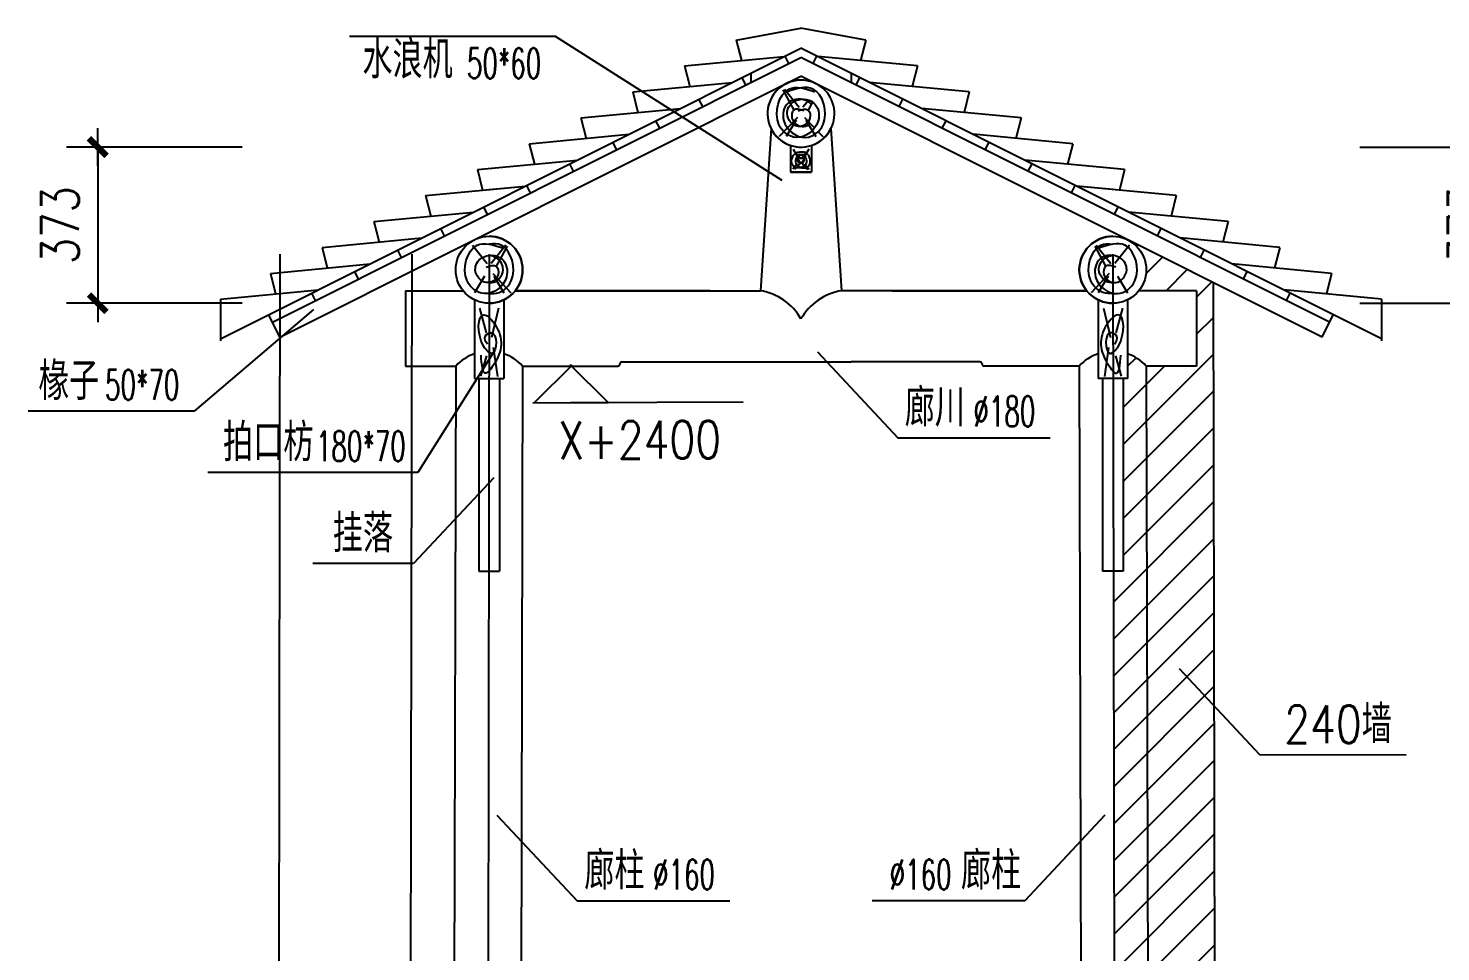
# Model space of a CAD drawing. Extents: x 1035948 to 1665131, y -158296 to 142149.
# Drawn here: x 1194502 to 1197878, y -84263 to -82056 of the extents above; entities that cross this region are included whole.
import ezdxf
from ezdxf.enums import TextEntityAlignment as Align

# ---------------------------------------------------------------- set-up
doc = ezdxf.new("R2010")
doc.units = 0
doc.header["$LTSCALE"] = 200
doc.header["$MEASUREMENT"] = 0
doc.layers.get('0').update_dxf_attribs({"linetype": 'CONTINUOUS'})
doc.layers.get('DEFPOINTS').update_dxf_attribs({"linetype": 'CONTINUOUS'})
for name, color, linetype in [('BALCONY', 6, 'CONTINUOUS'), ('DOTE', 1, 'CONTINUOUS'), ('PUB_DIM', 3, 'CONTINUOUS'), ('PUB_TEXT', 7, 'CONTINUOUS'), ('ROOF', 4, 'CONTINUOUS'), ('WLL1', 7, 'CONTINUOUS')]:
    doc.layers.add(name, color=color, linetype=linetype)
doc.styles.add('_HZTXT', font='txt.shx', dxfattribs={"width": 0.8, "bigfont": 'hztxt.shx'})
doc.styles.add('_SIMPLEX', font='SIMPLEX.shx', dxfattribs={"width": 0.6})
doc.styles.add('DIM_FONT', font='SIMPLEX.shx', dxfattribs={"width": 0.8})
doc.dimstyles.new('DIMN30', dxfattribs={"dimscale": 0.3, "dimtxt": 300, "dimasz": 1, "dimexe": 250, "dimexo": 300, "dimgap": 150, "dimtad": 1, "dimdec": 0, "dimzin": 0, "dimdsep": 46, "dimtxsty": 'DIM_FONT', "dimblk": '_DIMX', "dimcen": 0.09, "dimclrt": 7, "dimadec": 0, "dimazin": 0, "dimtfac": 1, "dimtdec": 0, "dimtix": 1, "dimtmove": 2, "dimatfit": 3, "dimldrblk": '_DIMX', "dimfxl": 0, "dimtolj": 1, "dimtzin": 0, "dimarcsym": 0})

# ---------------------------------------------------------------- blocks, each defined once
blk = doc.blocks.new('_DIMX')
blk.add_line((-150, 0), (150, 0))
at = {"const_width": 50}
blk.add_lwpolyline([(-70, -70), (70, 70)], dxfattribs=at)
blk = doc.blocks.new('*D313')
at = {"color": 0, "linetype": 'ByBlock'}
for p, q in [((1601569.3, -10909.5), (1601149, -10909.5)), ((1601224, -10909.8), (1601224, -11282.4)), ((1601569.3, -11282.7), (1601149, -11282.7))]:
    blk.add_line(p, q, dxfattribs=at)
at = {"layer": 'DEFPOINTS', "color": 0, "linetype": 'ByBlock'}
for p in [(1601659.3, -10909.5), (1601224, -11282.7), (1601659.3, -11282.7)]:
    blk.add_point(p, dxfattribs=at)
at = {"color": 0, "linetype": 'ByBlock', "xscale": 0.3, "yscale": 0.3, "zscale": 0.3}
for p, rotation in [((1601224, -10909.5), 90), ((1601224, -11282.7), 270)]:
    blk.add_blockref('_DIMX', p, dxfattribs=dict(at, rotation=rotation))
at = {"color": 7, "linetype": 'ByBlock', "insert": (1601134, -11096.1), "char_height": 90, "attachment_point": 5, "rotation": 90, "style": 'DIM_FONT'}
blk.add_mtext('\\A1;373', dxfattribs=at)
blk = doc.blocks.new('*D317')
at = {"color": 0, "linetype": 'ByBlock'}
for p, q in [((1604239.7, -10909.5), (1604660.1, -10909.5)), ((1604585.1, -10909.8), (1604585.1, -11282.4)), ((1604239.7, -11282.7), (1604660.1, -11282.7))]:
    blk.add_line(p, q, dxfattribs=at)
at = {"layer": 'DEFPOINTS', "color": 0, "linetype": 'ByBlock'}
for p in [(1604149.7, -10909.5), (1604149.7, -11282.7), (1604585.1, -11282.7)]:
    blk.add_point(p, dxfattribs=at)
at = {"color": 0, "linetype": 'ByBlock', "xscale": 0.3, "yscale": 0.3, "zscale": 0.3}
for p, rotation in [((1604585.1, -10909.5), 90), ((1604585.1, -11282.7), 270)]:
    blk.add_blockref('_DIMX', p, dxfattribs=dict(at, rotation=rotation))
at = {"color": 7, "linetype": 'ByBlock', "insert": (1604495.1, -11096.1), "char_height": 90, "attachment_point": 5, "rotation": 90, "style": 'DIM_FONT'}
blk.add_mtext('\\A1;373', dxfattribs=at)

msp = doc.modelspace()

# ---------------------------------------------------------------- hatches: boundary and pattern name
at = {"layer": 'WLL1'}
h = msp.add_hatch(dxfattribs=at)
h.set_pattern_fill('ANSI31', color=256, scale=500, style=0)
h.set_pattern_definition([(45, (-412830.67, -71428.225), (-44.1941738, 44.1941738), [])])
h.paths.add_polyline_path([(1197334.42495, -82664.33641), (1197130.13971, -82562.03036, -0.2839061949), (1197174.31685, -82633.56163, -0.1704041029), (1197156.76683, -82683.56163), (1197294.31685, -82683.56163), (1197294.31685, -82863.56163), (1197174.31685, -82863.56163), (1197179.86817, -85143.71584), (1197189.86817, -85143.71584), (1197189.86817, -85153.71584, -0.5563410401), (1197217.09465, -85197.55238), (1197189.89723, -85263.64522), (1197338.84709, -85263.63062)])
h.paths.add_polyline_path([(1197098.64496, -85143.71584), (1197099.86356, -85143.71584), (1197179.86817, -85143.71584), (1197174.31685, -82863.56163, 0.1254979979), (1197129.31685, -82834.23521), (1197129.31685, -82893.56163), (1197119.31685, -82893.56163), (1197119.31685, -83353.56163), (1197095.60333, -83353.56163)])

# ---------------------------------------------------------------- linework, layer by layer
at = {"layer": 'BALCONY'}
for p, q in [((1196305.80523, -82203.8278), (1196332.02272, -82251.83075)), ((1196309.44353, -82201.64587), (1196344.40035, -82245.28496)), ((1196367.72602, -82227.98847), (1196353.87078, -82245.28496)), ((1196376.83268, -82232.45148), (1196366.24842, -82251.83075)), ((1196340.76204, -82269.28644), (1196297.0659, -82315.10746)), ((1196337.84598, -82275.83248), (1196313.81295, -82315.10746)), ((1196357.50909, -82269.28644), (1196381.84512, -82294.8059)), ((1196360.42516, -82275.83248), (1196384.45818, -82315.10746)), ((1196390.22628, -82303.59462), (1196401.20523, -82315.10746)), ((1196330.26354, -82345.13517), (1196342.79607, -82366.76996)), ((1196330.86189, -82347.64172), (1196347.42703, -82367.19322)), ((1196367.40924, -82347.64172), (1196350.8441, -82367.19322)), ((1196368.00759, -82345.13517), (1196355.47506, -82366.76996)), ((1196340.39919, -82380.72867), (1196329.85791, -82392.76024)), ((1196345.32272, -82381.22988), (1196333.27547, -82394.26412)), ((1196352.94842, -82381.22988), (1196364.99566, -82394.26412)), ((1196357.87195, -82380.72867), (1196368.41322, -82392.76024)), ((1195564.26915, -82574.83151), (1195599.22597, -82618.4706)), ((1195643.65321, -82574.83151), (1195608.6964, -82618.4706)), ((1195647.29152, -82577.01343), (1195621.07403, -82625.01639)), ((1197050.98421, -82577.01343), (1197077.2017, -82625.01639)), ((1197054.62252, -82574.83151), (1197089.57933, -82618.4706)), ((1197134.00658, -82574.83151), (1197099.04977, -82618.4706)), ((1195592.67159, -82649.01812), (1195568.63857, -82688.2931)), ((1195612.33471, -82642.47207), (1195656.03085, -82688.2931)), ((1195615.25077, -82649.01812), (1195639.2838, -82688.2931)), ((1197085.94103, -82642.47207), (1197042.24489, -82688.2931)), ((1197083.02496, -82649.01812), (1197058.99194, -82688.2931)), ((1197105.60414, -82649.01812), (1197129.63716, -82688.2931)), ((1195580.9093, -82725.31755), (1195596.9341, -82783.99903)), ((1195626.31348, -82725.31755), (1195609.39828, -82795.55742)), ((1195626.31808, -82725.31755), (1195609.40288, -82795.55742)), ((1197071.95765, -82725.31755), (1197088.87286, -82795.55742)), ((1197071.96225, -82725.31755), (1197088.87746, -82795.55742)), ((1197117.36643, -82725.31755), (1197101.34163, -82783.99903)), ((1195613.84931, -82819.56349), (1195623.64227, -82888.91408)), ((1195613.85391, -82819.56349), (1195623.64687, -82888.91408)), ((1197084.42182, -82819.56349), (1197074.62886, -82888.91408)), ((1197084.42642, -82819.56349), (1197074.63346, -82888.91408)), ((1195597.82451, -82839.1239), (1195583.58051, -82888.02505)), ((1197100.45123, -82839.1239), (1197114.69522, -82888.02505))]:
    msp.add_line(p, q, dxfattribs=at)
for points in [[(1196342.21539, -82254.01293), (1196366.24842, -82251.83075), (1196370.61783, -82271.46837), (1196342.21539, -82291.10599), (1196315.99791, -82260.55872), (1196331.2916, -82232.19339), (1196379.35716, -82234.37532), (1196390.28095, -82278.01441), (1196337.84598, -82317.28939), (1196296.33479, -82286.74213), (1196320.36782, -82201.64587), (1196381.54211, -82208.19166)], [(1196347.42703, -82367.19322), (1196355.96035, -82367.19322), (1196346.92504, -82379.22479), (1196341.40316, -82366.69175), (1196351.94444, -82358.16941), (1196361.48173, -82379.726), (1196330.86189, -82386.24299), (1196336.38328, -82354.15897), (1196358.47029, -82353.65751)], [(1196350.8441, -82367.19322), (1196342.31078, -82367.19322), (1196351.34609, -82379.22479), (1196356.86797, -82366.69175), (1196346.32669, -82358.16941), (1196336.7894, -82379.726), (1196367.40924, -82386.24299), (1196361.88786, -82354.15897), (1196339.80084, -82353.65751)], [(1195597.04101, -82627.19857), (1195621.07403, -82625.01639), (1195625.44345, -82644.654), (1195597.04101, -82664.29162), (1195570.82352, -82633.74436), (1195586.11722, -82605.37902), (1195634.18278, -82607.56095), (1195645.10657, -82651.20005), (1195592.67159, -82690.47503), (1195551.16041, -82659.92776), (1195575.19343, -82574.83151), (1195636.36773, -82581.37729)], [(1197101.23472, -82627.19857), (1197077.2017, -82625.01639), (1197072.83228, -82644.654), (1197101.23472, -82664.29162), (1197127.45221, -82633.74436), (1197112.15851, -82605.37902), (1197064.09296, -82607.56095), (1197053.16917, -82651.20005), (1197105.60414, -82690.47503), (1197147.11532, -82659.92776), (1197123.0823, -82574.83151), (1197061.908, -82581.37729)], [(1195599.60531, -82811.56147), (1195594.26339, -82792.89008), (1195609.39828, -82783.99903), (1195612.06899, -82832.90019), (1195590.70226, -82816.00686), (1195591.59267, -82741.32159), (1195621.86196, -82770.66233), (1195611.17859, -82865.7973), (1195596.9341, -82880.91206), (1195584.47042, -82837.34558)], [(1197098.67042, -82811.56147), (1197104.01235, -82792.89008), (1197088.87746, -82783.99903), (1197086.20674, -82832.90019), (1197107.57347, -82816.00686), (1197106.68307, -82741.32159), (1197076.41378, -82770.66233), (1197087.09714, -82865.7973), (1197101.34163, -82880.91206), (1197113.80531, -82837.34558)]]:
    msp.add_spline(points, degree=3, dxfattribs=at)
for points, knots in [([(1196373.79976, -82238.0046), (1196371.79479, -82235.79773), (1196356.49493, -82222.72354), (1196311.3227, -82224.78428), (1196298.09808, -82288.77477), (1196356.96691, -82332.21484), (1196422.54814, -82282.66705), (1196393.01305, -82182.91656), (1196338.92233, -82200.83837), (1196316.72902, -82208.19166)], [142.7636154475, 142.7636154475, 142.7636154475, 142.7636154475, 151.2608734752, 199.3759279776, 244.3614769296, 309.87445616, 361.4138945221, 449.8387734389, 511.3622827606, 511.3622827606, 511.3622827606, 511.3622827606]), ([(1196356.05574, -82254.01293), (1196346.71976, -82250.79143), (1196329.60073, -82244.88428), (1196322.91711, -82279.15744), (1196350.54554, -82296.42342), (1196366.86916, -82287.65999), (1196371.16776, -82283.60932)], [0, 0, 0, 0, 24.1318908659, 44.2497392596, 78.7799386239, 95.0534780889, 95.0534780889, 95.0534780889, 95.0534780889]), ([(1195603.96348, -82689.50332), (1195607.71115, -82690.3168), (1195629.17032, -82692.27124), (1195677.37376, -82655.85268), (1195652.31826, -82571.23138), (1195614.46178, -82570.54676), (1195603.96348, -82572.32111)], [298.8090930513, 298.8090930513, 298.8090930513, 298.8090930513, 309.87445616, 361.4138945219, 449.8387734387, 480.8025603068, 480.8025603068, 480.8025603068, 480.8025603068]), ([(1195603.96348, -82664.03239), (1195606.2721, -82664.45231), (1195622.77928, -82665.15654), (1195645.64917, -82635.97716), (1195627.8661, -82605.65194), (1195610.341, -82599.92693), (1195603.96348, -82599.25102)], [72.1502901157, 72.1502901157, 72.1502901157, 72.1502901157, 78.7799386238, 119.0352723454, 151.2608734752, 168.9689939529, 168.9689939529, 168.9689939529, 168.9689939529]), ([(1197094.31225, -82689.50332), (1197090.56458, -82690.3168), (1197069.10541, -82692.27124), (1197020.90198, -82655.85268), (1197045.95747, -82571.23138), (1197083.81395, -82570.54676), (1197094.31225, -82572.32111)], [298.8090930513, 298.8090930513, 298.8090930513, 298.8090930513, 309.87445616, 361.4138945219, 449.8387734387, 480.8025603068, 480.8025603068, 480.8025603068, 480.8025603068]), ([(1197094.31225, -82664.03239), (1197092.00364, -82664.45231), (1197075.49645, -82665.15654), (1197052.62656, -82635.97716), (1197070.40964, -82605.65194), (1197087.93473, -82599.92693), (1197094.31225, -82599.25102)], [72.1502901157, 72.1502901157, 72.1502901157, 72.1502901157, 78.7799386238, 119.0352723454, 151.2608734752, 168.9689939529, 168.9689939529, 168.9689939529, 168.9689939529]), ([(1195603.96348, -82747.77553), (1195610.40379, -82753.45222), (1195642.31845, -82795.28218), (1195632.3992, -82837.46495), (1195606.36931, -82872.48757), (1195603.96348, -82875.20206)], [205.0110439144, 205.0110439144, 205.0110439144, 205.0110439144, 230.0323638426, 325.7653051224, 335.8884994874, 335.8884994874, 335.8884994874, 335.8884994874]), ([(1197094.31225, -82747.77553), (1197087.87195, -82753.45222), (1197055.95728, -82795.28218), (1197065.87654, -82837.46495), (1197091.90642, -82872.48757), (1197094.31225, -82875.20206)], [205.0110439144, 205.0110439144, 205.0110439144, 205.0110439144, 230.0323638426, 325.7653051224, 335.8884994874, 335.8884994874, 335.8884994874, 335.8884994874]), ([(1195603.96348, -82784.71907), (1195605.83357, -82784.06707), (1195624.58026, -82781.23133), (1195622.64583, -82837.15057), (1195606.89158, -82833.27232), (1195603.96348, -82831.3854)], [31.4894022005, 31.4894022005, 31.4894022005, 31.4894022005, 36.9737462082, 85.94777518, 96.5980660288, 96.5980660288, 96.5980660288, 96.5980660288]), ([(1197094.31225, -82784.71907), (1197092.44217, -82784.06707), (1197073.69548, -82781.23133), (1197075.6299, -82837.15057), (1197091.38415, -82833.27232), (1197094.31225, -82831.3854)], [31.4894022005, 31.4894022005, 31.4894022005, 31.4894022005, 36.9737462082, 85.94777518, 96.5980660288, 96.5980660288, 96.5980660288, 96.5980660288])]:
    msp.add_open_spline(points, degree=3, knots=knots, dxfattribs=at)
at = {"layer": 'DOTE'}
for p, q in [((1195103.95888, -82596.40658), (1195098.40757, -86094.67378)), ((1195418.95888, -82596.40658), (1195413.40757, -86094.67378)), ((1195603.95888, -82596.40658), (1195598.40757, -86094.67378)), ((1195603.96348, -82596.40658), (1195598.41217, -86094.67378))]:
    msp.add_line(p, q, dxfattribs=at)
at = {"layer": 'PUB_DIM'}
for p, q in [((1195712.6044, -82950.48412), (1195803.04156, -82860.92341)), ((1195888.15065, -82950.48412), (1195797.71348, -82860.92341)), ((1195708.15278, -82951.36058), (1195888.15065, -82950.48412)), ((1195798.15171, -82950.92235), (1196211.28967, -82948.91066))]:
    msp.add_line(p, q, dxfattribs=at)
at = {"layer": 'PUB_TEXT'}
for p, q in [((1195762.65538, -82075.95643), (1195270.35032, -82075.95643)), ((1196304.18743, -82420.55201), (1195762.65538, -82075.95643)), ((1195183.74789, -82728.43202), (1194898.58203, -82971.59671)), ((1195615.32546, -82830.01712), (1195433.83048, -83118.02713)), ((1196388.41724, -82830.01712), (1196580.30987, -83034.95322)), ((1196388.41724, -82830.01712), (1196580.30987, -83034.95322)), ((1194898.58203, -82971.59671), (1194502.45632, -82971.59671)), ((1196580.30987, -83034.95322), (1196944.71335, -83034.95322)), ((1195433.83048, -83118.02713), (1194932.01721, -83118.02713)), ((1195615.32546, -83130.84277), (1195423.43283, -83335.77887)), ((1195423.43283, -83335.77887), (1195182.44631, -83335.77887)), ((1197252.66188, -83586.60343), (1197444.55451, -83791.53953)), ((1197444.55451, -83791.53953), (1197795.26553, -83792.92207)), ((1195622.65329, -83936.54413), (1195814.54591, -84141.48024)), ((1197075.62245, -83936.54413), (1196883.72982, -84141.48024)), ((1195814.54591, -84141.48024), (1196178.94939, -84141.48024)), ((1196883.72982, -84141.48024), (1196519.32634, -84141.48024))]:
    msp.add_line(p, q, dxfattribs=at)
at = {"layer": 'ROOF'}
for p, q in [((1196194.44084, -82084.56405), (1196349.13787, -82056.41374)), ((1196503.8349, -82084.56405), (1196349.13787, -82056.41374)), ((1196503.8349, -82084.56405), (1196349.13787, -82056.41374)), ((1196194.44084, -82084.56405), (1196206.84303, -82133.61239)), ((1196503.8349, -82084.56405), (1196491.4327, -82133.61239)), ((1194962.04995, -82798.45475), (1196349.13787, -82103.80112)), ((1196070.73183, -82146.51752), (1196308.93988, -82123.93227)), ((1197736.22579, -82798.45475), (1196349.13787, -82103.80112)), ((1196627.54391, -82146.51752), (1196389.33585, -82123.93227)), ((1196070.73183, -82146.51752), (1196083.13402, -82195.56586)), ((1196627.54391, -82146.51752), (1196615.14171, -82195.56586)), ((1195947.02282, -82208.47099), (1196185.23087, -82185.88574)), ((1196751.25291, -82208.47099), (1196513.04486, -82185.88574)), ((1196751.25291, -82208.47099), (1196513.04486, -82185.88574)), ((1195947.02282, -82208.47099), (1195959.42502, -82257.51933)), ((1196751.25291, -82208.47099), (1196738.85072, -82257.51933)), ((1196751.25291, -82208.47099), (1196738.85072, -82257.51933)), ((1195823.31381, -82270.42446), (1196061.52187, -82247.83921)), ((1196874.96192, -82270.42446), (1196636.75387, -82247.83921)), ((1195823.31381, -82270.42446), (1195835.71601, -82319.4728)), ((1196874.96192, -82270.42446), (1196862.55972, -82319.4728)), ((1195699.60481, -82332.37793), (1195937.81286, -82309.79268)), ((1196998.67093, -82332.37793), (1196760.46287, -82309.79268)), ((1195699.60481, -82332.37793), (1195712.007, -82381.42627)), ((1195699.60941, -82332.37793), (1195712.0116, -82381.42627)), ((1196998.66632, -82332.37793), (1196986.26413, -82381.42627)), ((1196998.67093, -82332.37793), (1196986.26873, -82381.42627)), ((1195575.8958, -82394.3314), (1195814.10385, -82371.74615)), ((1195575.8958, -82394.3314), (1195588.29799, -82443.37974)), ((1197122.37993, -82394.3314), (1196884.17188, -82371.74615)), ((1197122.37993, -82394.3314), (1197109.97774, -82443.37974)), ((1195452.18679, -82456.28487), (1195690.39485, -82433.69962)), ((1195452.18679, -82456.28487), (1195464.58899, -82505.33321)), ((1195603.96348, -82441.89489), (1195690.39945, -82433.69962)), ((1197094.31225, -82441.89489), (1197007.87628, -82433.69962)), ((1197246.08894, -82456.28487), (1197007.88089, -82433.69962)), ((1197246.08894, -82456.28487), (1197233.68675, -82505.33321)), ((1195328.47779, -82518.23834), (1195566.68584, -82495.65309)), ((1197369.79795, -82518.23834), (1197131.58989, -82495.65309)), ((1195328.47779, -82518.23834), (1195340.87998, -82567.28669)), ((1197369.79795, -82518.23834), (1197357.39575, -82567.28669)), ((1195204.76878, -82580.19181), (1195442.97683, -82557.60657)), ((1197493.50695, -82580.19181), (1197255.2989, -82557.60657)), ((1195204.76878, -82580.19181), (1195217.17097, -82629.24016)), ((1197493.50695, -82580.19181), (1197481.10476, -82629.24016)), ((1195081.05977, -82642.14528), (1195319.26783, -82619.56004)), ((1197617.21596, -82642.14528), (1197379.00791, -82619.56004)), ((1195081.05977, -82642.14528), (1195093.46197, -82691.19363)), ((1197617.21596, -82642.14528), (1197604.81377, -82691.19363)), ((1194962.04995, -82703.65321), (1195195.55882, -82681.51351)), ((1197736.22579, -82703.65321), (1197502.71691, -82681.51351)), ((1194962.04995, -82703.65321), (1194962.04995, -82803.07938)), ((1197736.22579, -82703.65321), (1197736.22579, -82803.07938))]:
    msp.add_line(p, q, dxfattribs=at)
at = {"layer": 'WLL1'}
for p, q in [((1195086.04745, -82758.72464), (1196349.13787, -82126.16896)), ((1196319.96555, -82140.77846), (1196311.00984, -82122.89564)), ((1197612.22828, -82758.72464), (1196349.13787, -82126.16896)), ((1196378.31018, -82140.77846), (1196387.2659, -82122.89564)), ((1195103.95888, -82794.49027), (1196349.13787, -82170.90464)), ((1196217.14027, -82192.27566), (1196208.18456, -82174.39284)), ((1196228.95888, -82163.98676), (1196228.95888, -82186.35459)), ((1196312.7979, -82189.10369), (1196349.13787, -82170.90464)), ((1196313.31501, -82188.84473), (1196349.13787, -82170.90464)), ((1197594.31685, -82794.49027), (1196349.13787, -82170.90464)), ((1196384.96073, -82188.84473), (1196349.13787, -82170.90464)), ((1196469.31685, -82163.98676), (1196469.31685, -82186.35459)), ((1196481.13546, -82192.27566), (1196490.09118, -82174.39284)), ((1196114.31407, -82243.77102), (1196105.35835, -82225.8882)), ((1196583.96166, -82243.77102), (1196592.91738, -82225.8882)), ((1196011.48327, -82295.26638), (1196002.52755, -82277.38357)), ((1196011.48787, -82295.26638), (1196002.53215, -82277.38357)), ((1196277.60909, -82296.21303), (1196252.14952, -82683.56163)), ((1196277.6137, -82296.21303), (1196252.15412, -82683.56163)), ((1196420.65743, -82296.21303), (1196446.11701, -82683.56163)), ((1196420.66204, -82296.21303), (1196446.12161, -82683.56163)), ((1196686.78787, -82295.26638), (1196695.74358, -82277.38357)), ((1196686.78787, -82295.26638), (1196695.74358, -82277.38357)), ((1196686.79247, -82295.26638), (1196695.74818, -82277.38357)), ((1196686.79247, -82295.26638), (1196695.74818, -82277.38357)), ((1195908.65706, -82346.76175), (1195899.70135, -82328.87893)), ((1196789.61867, -82346.76175), (1196798.57438, -82328.87893)), ((1196789.61867, -82346.76175), (1196798.57438, -82328.87893)), ((1196324.13326, -82336.36942), (1196324.13326, -82400.376)), ((1196324.13787, -82336.36942), (1196324.13787, -82400.376)), ((1196374.13326, -82336.36942), (1196374.13326, -82400.376)), ((1196374.13787, -82336.36942), (1196374.13787, -82400.376)), ((1195805.83086, -82398.25711), (1195796.87515, -82380.37429)), ((1195805.83547, -82398.25711), (1195796.87975, -82380.37429)), ((1195805.83547, -82398.25711), (1195796.87975, -82380.37429)), ((1196892.44027, -82398.25711), (1196901.39598, -82380.37429)), ((1196892.44027, -82398.25711), (1196901.39598, -82380.37429)), ((1196892.44487, -82398.25711), (1196901.40059, -82380.37429)), ((1196324.13326, -82400.376), (1196374.13326, -82400.376)), ((1196374.13787, -82400.376), (1196324.13787, -82400.376)), ((1195703.00466, -82449.75247), (1195694.04895, -82431.86965)), ((1195703.00926, -82449.75247), (1195694.05355, -82431.86965)), ((1196995.26647, -82449.75247), (1197004.22218, -82431.86965)), ((1196995.27107, -82449.75247), (1197004.22679, -82431.86965)), ((1195600.17846, -82501.24783), (1195591.22275, -82483.36501)), ((1197098.09727, -82501.24783), (1197107.05299, -82483.36501)), ((1195497.35226, -82552.74319), (1195488.39654, -82534.86037)), ((1197200.92347, -82552.74319), (1197209.87919, -82534.86037)), ((1195394.52606, -82604.23855), (1195385.57034, -82586.35574)), ((1197094.31685, -82596.40658), (1197099.86817, -85863.63059)), ((1197303.74968, -82604.23855), (1197312.70539, -82586.35574)), ((1195291.69986, -82655.73392), (1195282.74414, -82637.8511)), ((1197334.42495, -82664.33641), (1197339.86786, -85863.63059)), ((1197406.57588, -82655.73392), (1197415.53159, -82637.8511)), ((1195188.87365, -82707.22928), (1195179.91794, -82689.34646)), ((1195403.95888, -82683.56163), (1195541.5089, -82683.56163)), ((1195403.95888, -82683.56163), (1195403.95888, -82863.56163)), ((1195666.40886, -82683.56163), (1196131.97514, -82683.56163)), ((1196131.97974, -82683.56163), (1195666.41346, -82683.56163)), ((1196131.97974, -82683.56163), (1196252.15412, -82683.56163)), ((1196566.29599, -82683.56163), (1196446.11701, -82683.56163)), ((1196566.29599, -82683.56163), (1197031.86227, -82683.56163)), ((1197031.86687, -82683.56163), (1196566.30059, -82683.56163)), ((1197294.31685, -82683.56163), (1197156.76683, -82683.56163)), ((1197294.31685, -82683.56163), (1197294.31685, -82863.56163)), ((1197509.40208, -82707.22928), (1197518.35779, -82689.34646)), ((1195568.95888, -82705.49911), (1195568.95888, -82893.56163)), ((1195638.95888, -82705.49911), (1195638.95888, -82893.56163)), ((1195638.96348, -82705.49911), (1195638.96348, -82893.56163)), ((1197059.31225, -82705.49911), (1197059.31225, -82893.56163)), ((1197059.31685, -82705.49911), (1197059.31685, -82893.56163)), ((1197129.31685, -82705.49911), (1197129.31685, -82893.56163)), ((1195103.95888, -82794.49027), (1195077.09174, -82740.84182)), ((1197594.31685, -82794.49027), (1197621.184, -82740.84182)), ((1195403.95888, -82863.56163), (1195523.95888, -82863.56163)), ((1195523.95888, -82863.56163), (1195518.40757, -85143.71584)), ((1195683.95888, -82863.56163), (1195678.40757, -85143.71584)), ((1195683.96348, -82863.56163), (1195678.41217, -85143.71584)), ((1195683.95888, -82863.56163), (1195911.45888, -82863.56163)), ((1195683.96348, -82863.56163), (1195911.46348, -82863.56163)), ((1195921.45888, -82853.56163), (1196469.31225, -82853.56163)), ((1195921.46348, -82853.56163), (1196228.96348, -82853.56163)), ((1196776.81225, -82853.56163), (1196469.31225, -82853.56163)), ((1196776.81685, -82853.56163), (1196469.31685, -82853.56163)), ((1197014.31225, -82863.56163), (1196786.81225, -82863.56163)), ((1197014.31685, -82863.56163), (1196786.81685, -82863.56163)), ((1197014.31225, -82863.56163), (1197019.86356, -85143.71584)), ((1197014.31685, -82863.56163), (1197019.86817, -85143.71584)), ((1197174.31685, -82863.56163), (1197179.86817, -85143.71584)), ((1197294.31685, -82863.56163), (1197174.31685, -82863.56163)), ((1195568.95888, -82893.56163), (1195638.95888, -82893.56163)), ((1195578.95888, -82893.56163), (1195578.95888, -83353.56163)), ((1195603.96348, -82893.56163), (1195638.96348, -82893.56163)), ((1195628.95888, -82893.56163), (1195628.95888, -83353.56163)), ((1197094.31225, -82893.56163), (1197059.31225, -82893.56163)), ((1197129.31685, -82893.56163), (1197059.31685, -82893.56163)), ((1197069.31685, -82893.56163), (1197069.31685, -83353.56163)), ((1197119.31685, -82893.56163), (1197119.31685, -83353.56163)), ((1195578.95888, -83353.56163), (1195628.95888, -83353.56163)), ((1197119.31685, -83353.56163), (1197069.31685, -83353.56163))]:
    msp.add_line(p, q, dxfattribs=at)
for centre in [(1195603.95888, -82633.56163), (1197094.31685, -82633.56163)]:
    msp.add_circle(centre, 80, dxfattribs=at)
for centre, radius, start, end in [((1196349.13326, -82260.376), 80, 89.99835197, 333.38693671), ((1196349.13787, -82260.376), 80, 63.39829126, 333.38693671), ((1196349.14247, -82260.376), 80, 206.61306329, 90.00164803), ((1195603.96348, -82633.56163), 80, 270, 90), ((1197094.31225, -82633.56163), 80, 90, 270), ((1196229.46476, -82819.65542), 137.97144, 29.84871347, 80.53666885), ((1196229.46936, -82819.65542), 137.97144, 29.84871347, 80.53666885), ((1196468.80637, -82819.65542), 137.97144, 99.46333115, 150.15128653), ((1196468.80177, -82819.65542), 137.97144, 150.14936665, 150.15128653), ((1195603.95888, -82937.12943), 108.68404, 108.78600113, 137.39843644), ((1195603.95888, -82937.12943), 108.68404, 42.60156356, 71.21399887), ((1195603.96348, -82937.12943), 108.68404, 42.60156356, 71.21399887), ((1197094.31225, -82937.12943), 108.68404, 108.78600113, 137.39843644), ((1197094.31685, -82937.12943), 108.68404, 108.78600113, 137.39843644), ((1197094.31685, -82937.12943), 108.68404, 42.60156356, 71.21399887), ((1195911.28709, -82858.38985), 5.17464, 271.90245934, 358.09754066), ((1195911.2917, -82858.38985), 5.17464, 271.90245934, 358.09754066), ((1195921.63067, -82858.73342), 5.17464, 91.90245934, 178.09754066), ((1195921.63527, -82858.73342), 5.17464, 91.90245934, 178.09754066), ((1196776.64046, -82858.73342), 5.17464, 1.90245934, 88.09754066), ((1196776.64506, -82858.73342), 5.17464, 1.90245934, 88.09754066), ((1196786.98404, -82858.38985), 5.17464, 181.90245934, 268.09754066), ((1196786.98864, -82858.38985), 5.17464, 181.90245934, 268.09754066)]:
    msp.add_arc(centre, radius, start, end, dxfattribs=at)

# ---------------------------------------------------------------- texts
at = {"layer": 'PUB_DIM', "style": 'DIM_FONT', "width": 0.8}
msp.add_text('X+2400', height=90, rotation=0.27898663, dxfattribs=at).set_placement((1195963.75047, -83040.11707), align=Align.MIDDLE)
at = {"layer": 'PUB_TEXT'}
for s, height, style, width, p in [('水浪机', 90, '_HZTXT', 0.8, (1195300.92512, -82176.27754)), ('50*60', 72, '_SIMPLEX', 0.6, (1195550.66907, -82176.27754)), ('椽子', 90, '_HZTXT', 0.8, (1194528.05867, -82944.59671)), ('50*70', 72, '_SIMPLEX', 0.6, (1194685.9178, -82944.59671)), ('廊川', 90, '_HZTXT', 0.8, (1196597.01222, -83007.95322)), ('%%c180', 72, '_SIMPLEX', 0.6, (1196761.18496, -83007.95322)), ('拍口枋', 90, '_HZTXT', 0.8, (1194968.01721, -83091.02713)), ('180*70', 72, '_SIMPLEX', 0.6, (1195189.84977, -83091.02713)), ('挂落', 90, '_HZTXT', 0.8, (1195230.23242, -83308.77887)), ('240墙', 90, '_HZTXT', 0.8, (1197503.95492, -83764.53953)), ('廊柱', 90, '_HZTXT', 0.8, (1195831.24827, -84114.48024)), ('廊柱', 90, '_HZTXT', 0.8, (1196731.42747, -84114.48024)), ('%%c160', 72, '_SIMPLEX', 0.6, (1195995.42101, -84114.48024)), ('%%c160', 72, '_SIMPLEX', 0.6, (1196560.91187, -84114.48024))]:
    msp.add_text(s, height=height, dxfattribs=dict(at, style=style, width=width)).set_placement(p)

# ---------------------------------------------------------------- dimensions: what is measured, and where the dimension line sits
at = {"layer": 'PUB_DIM'}
for p1, p2, distance, picture, middle in [((1195103.95888, -82340.376), (1195103.95888, -82713.56644), -435.36962, '*D313', (1194578.58926, -82526.97122)), ((1197594.31225, -82340.376), (1197594.31225, -82713.56644), 435.36962, '*D317', (1197939.68187, -82526.97122))]:
    dim = msp.add_aligned_dim(p1=p1, p2=p2, distance=distance, dimstyle='DIMN30', dxfattribs=at)
    dim.commit()
    dim.dimension.update_dxf_attribs({"geometry": picture, "text_midpoint": middle, "insert": (-406555.39077, -71430.86301)})

doc.saveas('drawing.dxf')
